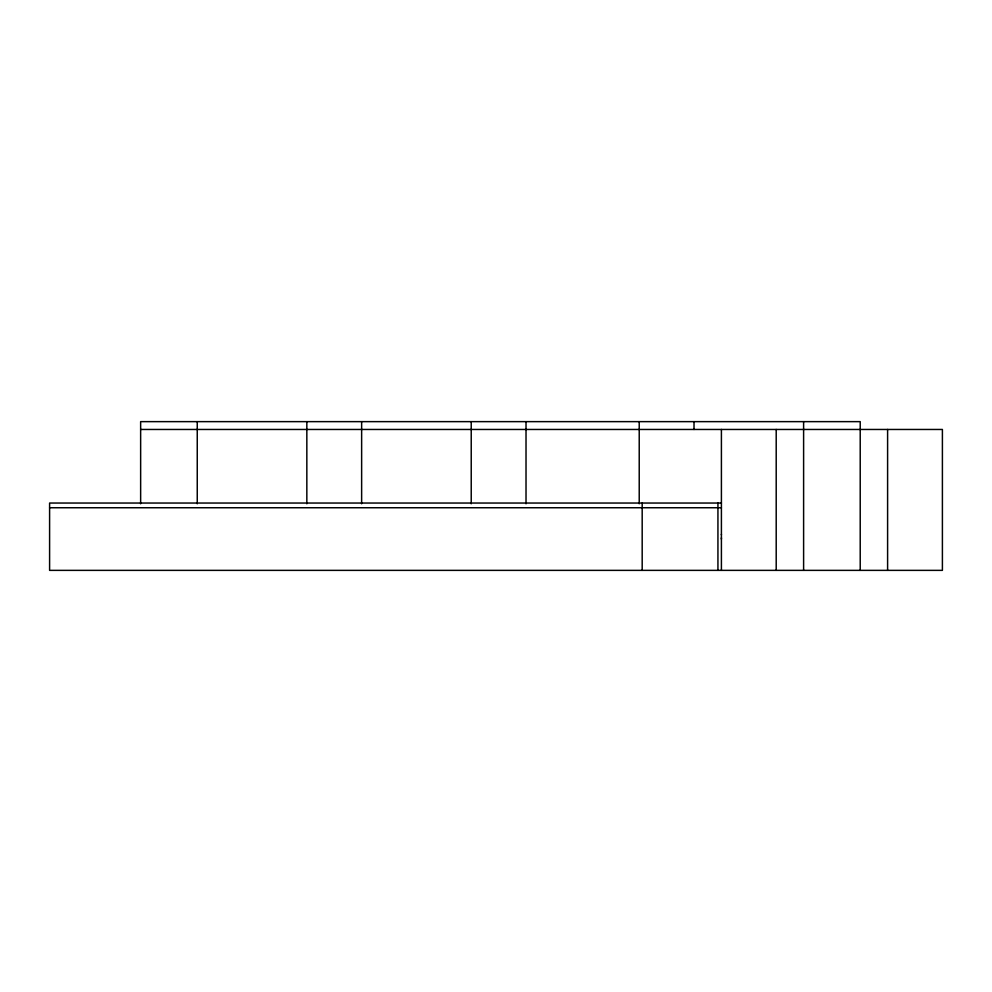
<?xml version="1.0" encoding="UTF-8"?>
<svg xmlns="http://www.w3.org/2000/svg" width="992" height="992" viewBox="0 0 992 992"><rect width="100%" height="100%" fill="white"/><g stroke="black" fill="none" stroke-linecap="round" stroke-linejoin="round"><path stroke-width="1.49" d="M140.641 429.462L942.4 429.462L942.4 570.363L49.6 570.363L49.6 503.043L721.407 503.043M49.6 507.743L721.407 507.743M721.407 534.353L721.407 539.053M887.604 429.462L887.604 570.363M860.213 570.363L860.213 421.637L140.641 421.637L140.641 503.787M803.607 421.637L803.607 570.363M776.203 429.462L776.203 570.363M721.407 429.462L721.407 534.75M721.407 537.85L721.407 570.363M717.935 503.043L717.935 570.363M694.016 421.637L694.016 429.462M642.184 503.043L642.184 570.363M639.22 421.637L639.22 503.787M526.02 421.637L526.02 503.787M471.225 421.637L471.225 503.787M361.634 421.637L361.634 503.787M306.838 421.637L306.838 503.787M197.247 421.637L197.247 503.787"/></g></svg>
